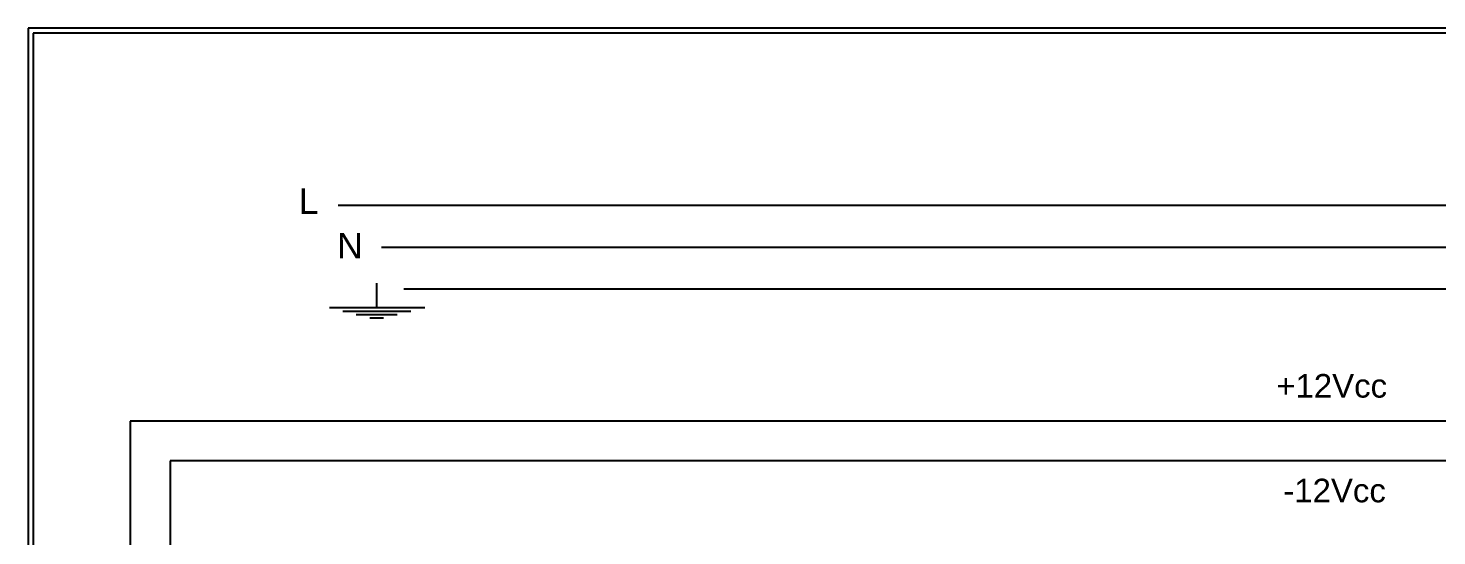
# Model space of a CAD drawing. Header units: millimetres. Extents: x 2530 to 3205, y 1639 to 2211.
# Drawn here: x 2529.6 to 2805.1, y 2111.6 to 2210.9 of the extents above; entities that cross this region are included whole.
import ezdxf

# ---------------------------------------------------------------- set-up
doc = ezdxf.new("R2010")
doc.units = ezdxf.units.MM
doc.styles.get("Standard").update_dxf_attribs({"font": 'arial.ttf'})

msp = doc.modelspace()

# ---------------------------------------------------------------- linework, layer by layer
for p, q in [((2529.6, 2210.89), (2529.6, 1639.06)), ((3204.8, 2210.89), (2529.6, 2210.89)), ((3203.8, 2209.89), (2530.6, 2209.89)), ((2530.6, 2209.89), (2530.6, 1640.06)), ((3012.03, 2176.19), (2590.22, 2176.19)), ((3000.36, 2168.01), (2598.68, 2168.01)), ((2597.75, 2161.03), (2597.75, 2156.22)), ((2989.68, 2159.83), (2603.07, 2159.83)), ((2588.51, 2156.22), (2607.16, 2156.22)), ((2591.14, 2155.56), (2604.46, 2155.56)), ((2593.78, 2154.89), (2601.77, 2154.89)), ((2596.42, 2154.23), (2599.07, 2154.23)), ((3031.66, 2126.28), (2557.36, 2126.28)), ((2557.36, 2126.28), (2557.36, 1872.57))]:
    msp.add_line(p, q)
at = {"color": 1}
for p, q in [((3039.33, 2134.04), (2549.52, 2134.04)), ((2549.52, 2134.04), (2549.52, 1864.26))]:
    msp.add_line(p, q, dxfattribs=at)

# ---------------------------------------------------------------- texts
at = {"attachment_point": 1}
for s, width, gutter_width, heights, insert, char_height in [('L', 6.5074, 11.16, [0], (2582.51, 2179.55), 5), ('N', 20.612, 35.34, [0], (2590, 2170.84), 5), ('\\pxi-3,l4,t4;+12Vcc', 27.2317, 23.07, [3.84], (2769.1, 2143.23), 4.6132), ('\\pxi-3,l4,t4;-12Vcc', 27.2317, 23.07, [3.84], (2770.48, 2122.75), 4.6132)]:
    msp.add_mtext_dynamic_manual_height_columns(s, width=width, gutter_width=gutter_width, heights=heights, dxfattribs=dict(at, insert=insert, char_height=char_height))

doc.saveas('drawing.dxf')
